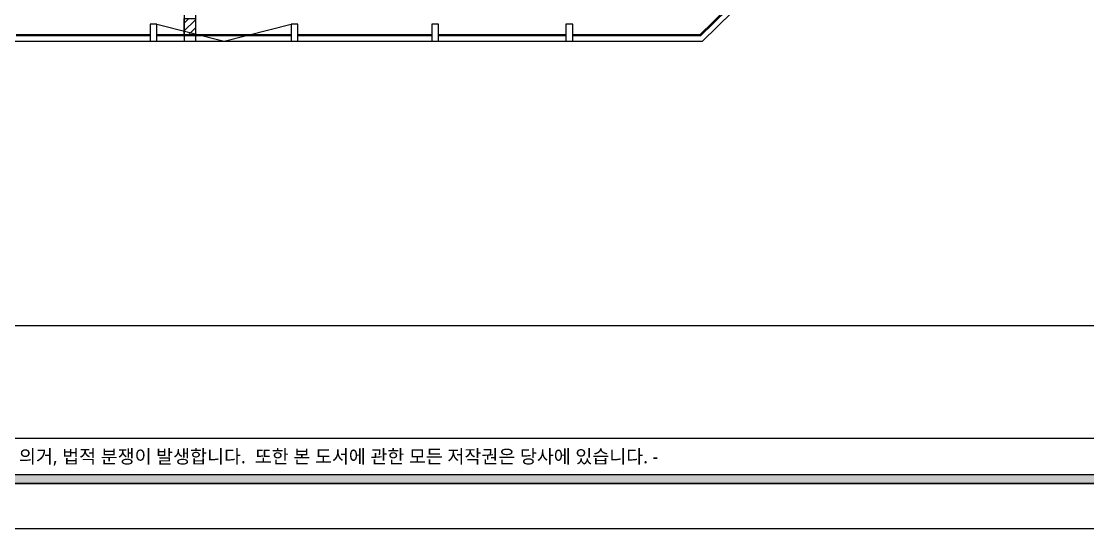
# Model space of a CAD drawing. Extents: x 11477420 to 23072185, y -28506554 to -14238804.
# Drawn here: x 11494392 to 11503856, y -14327054 to -14322554 of the extents above; entities that cross this region are included whole.
import ezdxf
from ezdxf.enums import TextEntityAlignment as Align

# ---------------------------------------------------------------- set-up
doc = ezdxf.new("R2010")
doc.units = 0
doc.header["$LTSCALE"] = 50
doc.header["$MEASUREMENT"] = 0
doc.layers.get('0').update_dxf_attribs({"linetype": 'CONTINUOUS'})
doc.layers.get('DEFPOINTS').update_dxf_attribs({"linetype": 'CONTINUOUS'})
for name, color, linetype in [('1.천장.벽체선(내벽)', 3, 'CONTINUOUS'), ('3.기호.계단선', 30, 'CONTINUOUS'), ('C-WIN', 4, 'CONTINUOUS'), ('F-SYM', 7, 'CONTINUOUS'), ('FORM(YOURNAME)-11', 1, 'CONTINUOUS')]:
    doc.layers.add(name, color=color, linetype=linetype)
doc.styles.add('YOURNAME', font='HY울릉도M.TTF')
doc.styles.add('맑은 고딕', font='malgun.ttf')
doc.linetypes.add('BATTING', pattern='A,0.00254,-2.54,[134,ltypeshp.shx,S=2.54,R=0,X=-2.54,Y=0],-5.08,[134,ltypeshp.shx,S=2.54,R=180,X=2.54,Y=0],-2.54', length=10.16254)

# ---------------------------------------------------------------- blocks, each defined once
blk = doc.blocks.new('flooor')
at = {"ltscale": 30}
blk.add_lwpolyline([(11504456.8, -14188346.8), (11505051.8, -14188496.8), (11505646.8, -14188346.8)], dxfattribs=at)
at = {"layer": 'C-WIN', "ltscale": 30}
for p, q in [((11512534.8, -14185338.2), (11509298.2, -14188496.8)), ((11509275.8, -14188441.8), (11509514.5, -14188208.9)), ((11509521.5, -14188216), (11509279.9, -14188451.8)), ((11504396.8, -14188441.8), (11503206.8, -14188441.8)), ((11504396.8, -14188451.8), (11503206.8, -14188451.8)), ((11505646.8, -14188441.8), (11504456.8, -14188441.8)), ((11505646.8, -14188451.8), (11504456.8, -14188451.8)), ((11506896.8, -14188441.8), (11505706.8, -14188441.8)), ((11506896.8, -14188451.8), (11505706.8, -14188451.8)), ((11508086.8, -14188441.8), (11506956.8, -14188441.8)), ((11508086.8, -14188451.8), (11506956.8, -14188451.8)), ((11509275.8, -14188441.8), (11508146.8, -14188441.8)), ((11509279.9, -14188451.8), (11508146.8, -14188451.8)), ((11492056.8, -14188496.8), (11509298.2, -14188496.8))]:
    blk.add_line(p, q, dxfattribs=at)
for points in [[(11504456.8, -14188346.8), (11504396.8, -14188346.8), (11504396.8, -14188496.8), (11504456.8, -14188496.8)], [(11505706.8, -14188346.8), (11505646.8, -14188346.8), (11505646.8, -14188496.8), (11505706.8, -14188496.8)], [(11506956.8, -14188346.8), (11506896.8, -14188346.8), (11506896.8, -14188496.8), (11506956.8, -14188496.8)], [(11508146.8, -14188346.8), (11508086.8, -14188346.8), (11508086.8, -14188496.8), (11508146.8, -14188496.8)]]:
    blk.add_lwpolyline(points, close=True, dxfattribs=at)
blk = doc.blocks.new('flooor2')
at = {"layer": '1.천장.벽체선(내벽)', "ltscale": 30}
h = blk.add_hatch(dxfattribs=at)
h.set_pattern_fill('_USER', color=256, scale=50, angle=45, pattern_type=0)
h.set_pattern_definition([(45, (642, -24560), (-35.35533906, 35.35533906), [])])
h.paths.add_polyline_path([(11530238.1, -14283399.4), (11530338.1, -14283399.4), (11530338.1, -14283544.4), (11530238.1, -14283544.4)])
for p, q in [((11530238.1, -14282299.4), (11530238.1, -14283599.4)), ((11530338.1, -14282299.4), (11530338.1, -14283599.4))]:
    blk.add_line(p, q, dxfattribs=at)
blk.add_lwpolyline([(11530238.1, -14283399.4), (11530338.1, -14283399.4), (11530338.1, -14283544.4), (11530238.1, -14283544.4)], close=True, dxfattribs=at)
blk.add_blockref('flooor', (25539.3, -95102.6))
blk = doc.blocks.new('FORM-PLAN')
at = {"layer": 'FORM(YOURNAME)-11'}
h = blk.add_hatch(color=256, dxfattribs=at)
h.dxf.hatch_style = 1
h.paths.add_polyline_path([(-71444, 55115), (10556, 55115), (10556, 54915), (-71444, 54915)])
h.paths.add_polyline_path([(-71444, -2085), (10556, -2085), (10556, -2285), (-71444, -2285)])
at = {"layer": 'DEFPOINTS', "color": 158}
blk.add_line((1346, -1285), (-71444, -1285), dxfattribs=at)
for points in [[(-71444, -2285), (10556, -2285), (10556, 55115), (-71444, 55115)], [(-69444, 53115), (-64, 53115), (-64, 1215), (-69444, 1215)]]:
    blk.add_lwpolyline(points, close=True, dxfattribs=at)
at = {"layer": 'FORM(YOURNAME)-11', "color": 250}
blk.add_lwpolyline([(-72444, -3285), (11556, -3285), (11556, 56115), (-72444, 56115)], close=True, dxfattribs=at)
at = {"layer": 'FORM(YOURNAME)-11'}
blk.add_lwpolyline([(-71444, -2085), (10556, -2085), (10556, -2285), (-71444, -2285)], close=True, dxfattribs=at)
at = {"layer": 'FORM(YOURNAME)-11', "color": 1, "style": '맑은 고딕'}
blk.add_text("- 본 도서는 어떠한 경우에도 무단으로 도용할 수 없으며 도용시 '지적재산권' 보호에 관한 법률에 의거, 법적 분쟁이 발생합니다.  또한 본 도서에 관한 모든 저작권은 당사에 있습니다. -", height=300, dxfattribs=at).set_placement((-32990, -1685), align=Align.MIDDLE_CENTER)
at = {"layer": 'FORM(YOURNAME)-11', "color": 3, "style": 'YOURNAME'}
for tag, height, p in [('1', 450, (9905, 18188)), ('2', 450, (9905, 17544)), ('3', 450, (9905, 16257)), ('4', 450, (9905, 14326)), ('5', 515, (9905, 12009)), ('6', 515, (9905, 9757)), ('7', 515, (9905, 7504)), ('8', 515, (9905, 5252)), ('9', 515, (9905, 2999)), ('10', 515, (5655, 811)), ('11', 515, (9905, 747)), ('12', 515, (5655, -1441)), ('13', 515, (9905, -1441))]:
    blk.add_attdef(tag, text='', height=height, dxfattribs=at).set_placement(p, align=Align.MIDDLE_RIGHT)
blk = doc.blocks.new('*U531')
at = {"layer": 'F-SYM', "xscale": 0.4, "yscale": 0.4, "zscale": 0.4}
blk.add_blockref('FORM-PLAN', (11507197.7, -14325740), dxfattribs=at)

msp = doc.modelspace()

# ---------------------------------------------------------------- block references
msp.add_blockref('flooor2', (-34400, -39129.5))
at = {"layer": '3.기호.계단선', "linetype": 'BATTING'}
msp.add_blockref('*U531', (0, 0), dxfattribs=at)

doc.saveas('drawing.dxf')
